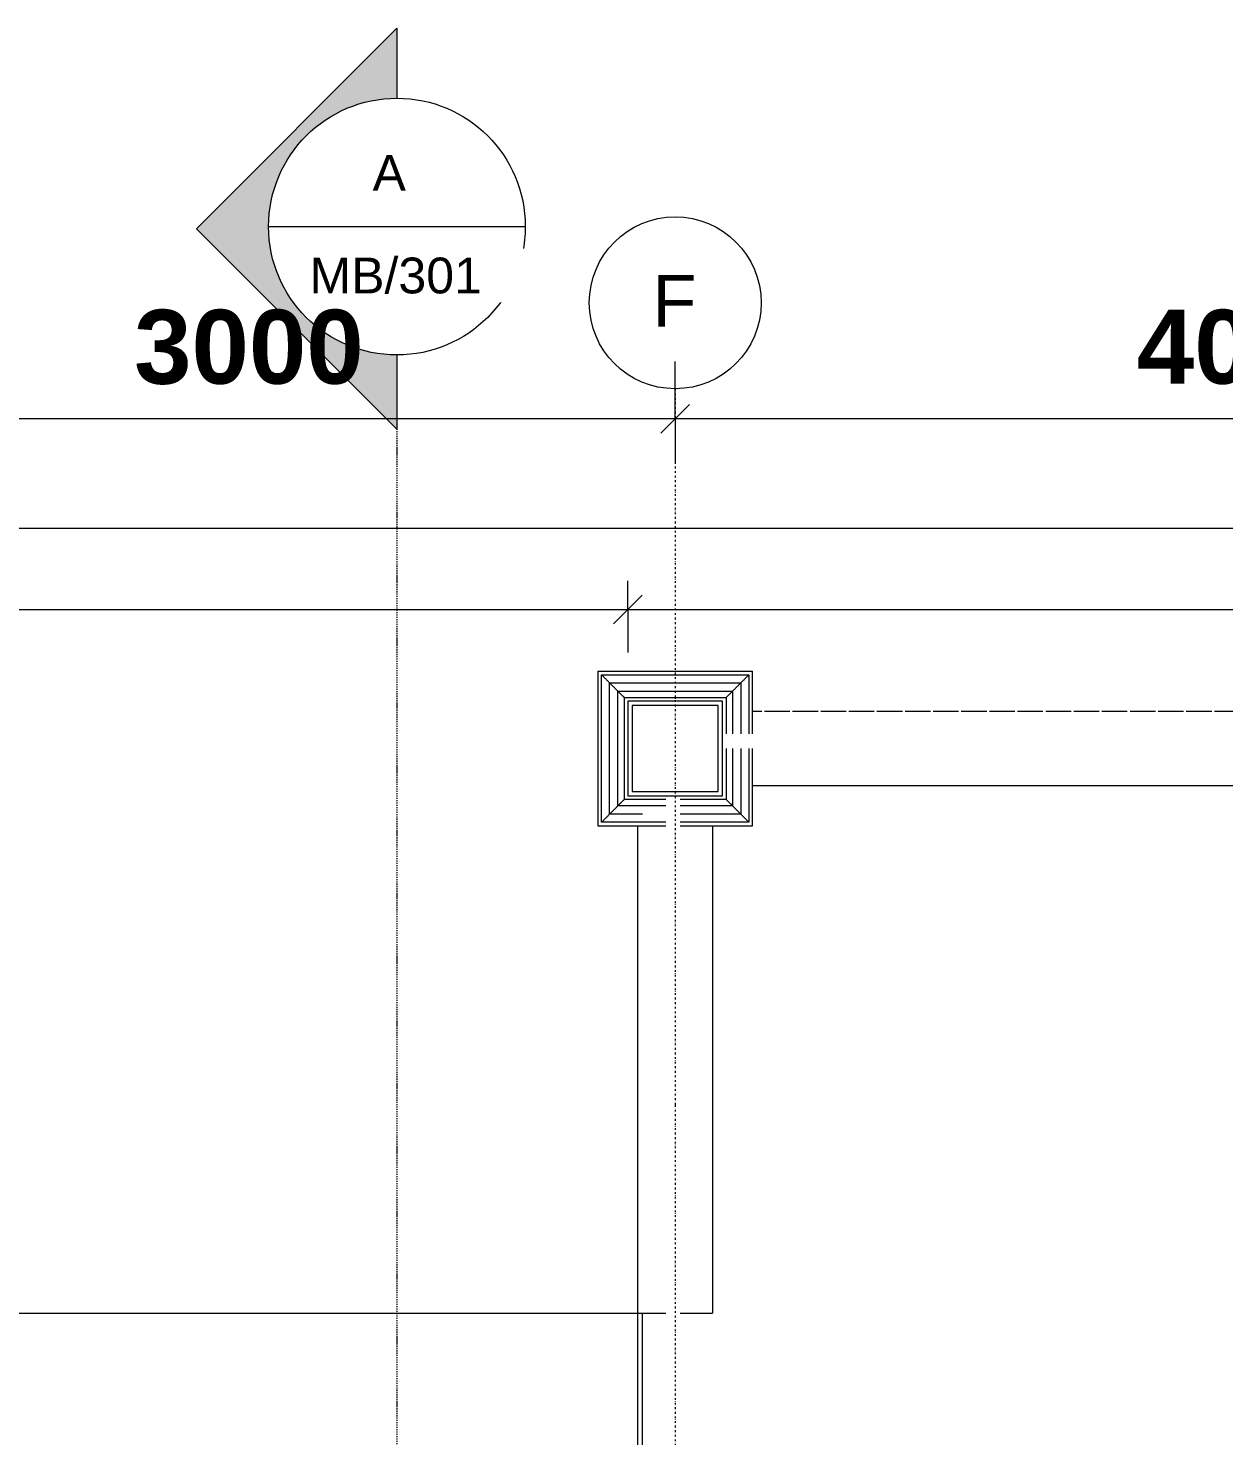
# Model space of a CAD drawing. Header units: millimetres. Extents: x -21051 to 202668, y -15646 to 13691.
# Drawn here: x 370 to 4544, y 7310 to 12222 of the extents above; entities that cross this region are included whole.
import ezdxf

# ---------------------------------------------------------------- set-up
doc = ezdxf.new("R2010")
doc.units = ezdxf.units.MM
doc.linetypes.add('Dash dot', pattern=[15.875, 6.35, -4.7625, 0, -4.7625])
doc.linetypes.add('TD_Level Line', pattern=[8, 4, -2, 0, -2])
for name, color, linetype, lineweight in [('A-ANNO-DIMS', 211, 'Continuous', 9), ('A-ANNO-DIMS-100', 211, 'Continuous', 9), ('A-DETL-MBND', 5, 'Continuous', 5), ('A-FLOR', 192, 'Continuous', 5), ('A-WALL', 113, 'Continuous', 5), ('G-ANNO-SYMB', 111, 'Continuous', 9), ('S-GRID', 1, 'Continuous', 9), ('S-GRID-IDEN', 1, 'Continuous', 9)]:
    doc.layers.add(name, color=color, linetype=linetype, lineweight=lineweight)
doc.layers.get('0').off()
doc.styles.add('Arial_1', font='arial.ttf', dxfattribs={"height": 125})
doc.styles.add('Arial_2', font='arial.ttf', dxfattribs={"height": 180})
doc.styles.add('Arial_3', font='arial.ttf', dxfattribs={"height": 100})
doc.styles.add('Arial_B', font='arialbd.ttf', dxfattribs={"height": 257.936508})
doc.dimstyles.new('Arial_1_0', dxfattribs={"dimscale": 304.8, "dimtxt": 102.02594, "dimasz": 0.328084, "dimexe": 0.328084, "dimexo": 0.0625, "dimgap": 0.082021, "dimtad": 1, "dimdec": 0, "dimzin": 0, "dimdsep": 46, "dimtxsty": 'Arial_3', "dimblk1": 'OBLIQUE', "dimblk2": 'OBLIQUE', "dimsah": 1, "dimcen": 0.09, "dimdle": 0.328084, "dimazin": 0, "dimtfac": 1, "dimtdec": 4, "dimtix": 1, "dimtmove": 0, "dimatfit": 3, "dimfxl": 0.492126, "dimfxlon": 1, "dimtvp": 1, "dimtolj": 1, "dimtzin": 0, "dimarcsym": 2})
doc.dimstyles.new('Arial_2_5', dxfattribs={"dimscale": 304.8, "dimtxt": 255.06485, "dimasz": 0.328084, "dimexe": 0.656168, "dimexo": 0.0625, "dimgap": 0.164042, "dimtad": 1, "dimdec": 0, "dimzin": 0, "dimdsep": 46, "dimtxsty": 'Arial_B', "dimblk1": 'OBLIQUE', "dimblk2": 'OBLIQUE', "dimsah": 1, "dimcen": 0.09, "dimdle": 0.328084, "dimazin": 0, "dimtfac": 1, "dimtdec": 4, "dimtix": 1, "dimtmove": 0, "dimatfit": 3, "dimfxl": 0.492126, "dimfxlon": 1, "dimtvp": 1, "dimtolj": 1, "dimtzin": 0, "dimarcsym": 2})

# ---------------------------------------------------------------- blocks, each defined once
blk = doc.blocks.new('Section - _-1243848-00_Ground floor')
at = {"layer": 'G-ANNO-SYMB'}
h = blk.add_hatch(color=256, dxfattribs=at)
edge = h.paths.add_edge_path()
edge.add_line((-12.925, 0), (-5.927, 6.998))
edge.add_line((-5.927, 6.998), (1.071, 0))
edge.add_line((1.071, 0), (-1.52, 0))
edge.add_arc((-6, 0), 4.48, 0, 180)
edge.add_line((-10.48, 0), (-12.925, 0))
for p, q in [((-5.927, 6.998), (-12.925, 0)), ((1.071, 0), (-5.927, 6.998)), ((-12.925, 0), (-10.48, 0)), ((-1.52, 0), (1.071, 0))]:
    blk.add_line(p, q, dxfattribs=at)
for start, end in [(360, 180), (0, 180), (180, 360)]:
    blk.add_arc((-6, 0), 4.48, start, end, dxfattribs=at)
blk = doc.blocks.new('Grid - _-182767-00_Ground floor')
at = {"layer": 'S-GRID-IDEN'}
blk.add_circle((0, 0), 3, dxfattribs=at)
blk = doc.blocks.new('DIMBLOCK6-00_Ground floor')
at = {"layer": 'A-ANNO-DIMS-100', "transparency": 16777216}
for p, q in [((2629, 10858.7), (2629, 11058.7)), ((6629, 10858.7), (6629, 11058.7)), ((2629, 10858.7), (2679, 10908.7)), ((6629, 10858.7), (6679, 10908.7)), ((2629, 10858.7), (2579, 10808.7)), ((6629, 10858.7), (2629, 10858.7)), ((2629, 10858.7), (2629, 10708.7)), ((6629, 10858.7), (6579, 10808.7)), ((6629, 10858.7), (6629, 10708.7))]:
    blk.add_line(p, q, dxfattribs=at)
at = {"layer": 'A-ANNO-DIMS-100', "color": 0, "transparency": 16777216, "insert": (4240.4, 11239.5), "char_height": 257.94, "width": 932.809, "attachment_point": 1, "line_spacing_factor": 0.941778, "style": 'Arial_B'}
blk.add_mtext('4000', dxfattribs=at)
blk = doc.blocks.new('_Oblique')
at = {"color": 0, "linetype": 'ByBlock', "lineweight": -2}
blk.add_line((-0.5, -0.5), (0.5, 0.5), dxfattribs=at)
blk = doc.blocks.new('DIMBLOCK7-00_Ground floor')
at = {"layer": 'A-ANNO-DIMS-100', "transparency": 16777216}
for p, q in [((-371, 10858.7), (-371, 11058.7)), ((2629, 10858.7), (2629, 11058.7)), ((-371, 10858.7), (-321, 10908.7)), ((2629, 10858.7), (2679, 10908.7)), ((-371, 10858.7), (-421, 10808.7)), ((2629, 10858.7), (-371, 10858.7)), ((-371, 10858.7), (-371, 10708.7)), ((2629, 10858.7), (2579, 10808.7)), ((2629, 10858.7), (2629, 10708.7))]:
    blk.add_line(p, q, dxfattribs=at)
at = {"layer": 'A-ANNO-DIMS-100', "color": 0, "transparency": 16777216, "insert": (740.4, 11239.5), "char_height": 257.94, "width": 932.809, "attachment_point": 1, "line_spacing_factor": 0.941778, "style": 'Arial_B'}
blk.add_mtext('3000', dxfattribs=at)
blk = doc.blocks.new('DIMBLOCK134-00_Ground floor')
at = {"layer": 'A-ANNO-DIMS-100', "transparency": 16777216}
for p, q in [((-12586, 10193.7), (-12586, 10293.7)), ((2464, 10193.7), (2464, 10293.7)), ((-12586, 10193.7), (-12536, 10243.7)), ((2464, 10193.7), (2514, 10243.7)), ((-12686, 10193.7), (2464, 10193.7)), ((-12586, 10193.7), (-12636, 10143.7)), ((-12586, 10193.7), (-12586, 10043.7)), ((2464, 10193.7), (2414, 10143.7)), ((2464, 10193.7), (2464, 10043.7))]:
    blk.add_line(p, q, dxfattribs=at)
at = {"layer": 'A-ANNO-DIMS-100', "color": 0, "transparency": 16777216, "insert": (-5253.3, 10348.5), "char_height": 100, "width": 461.471, "attachment_point": 1, "line_spacing_factor": 0.941778, "style": 'Arial_3'}
blk.add_mtext('15050', dxfattribs=at)
blk = doc.blocks.new('DIMBLOCK135-00_Ground floor')
at = {"layer": 'A-ANNO-DIMS-100', "transparency": 16777216}
for p, q in [((2464, 10193.7), (2464, 10293.7)), ((8794, 10193.7), (8794, 10293.7)), ((2464, 10193.7), (2514, 10243.7)), ((8794, 10193.7), (8844, 10243.7)), ((2464, 10193.7), (2414, 10143.7)), ((2464, 10193.7), (8894, 10193.7)), ((2464, 10193.7), (2464, 10043.7)), ((8794, 10193.7), (8744, 10143.7)), ((8794, 10193.7), (8794, 10043.7))]:
    blk.add_line(p, q, dxfattribs=at)
at = {"layer": 'A-ANNO-DIMS-100', "color": 0, "transparency": 16777216, "insert": (5475.2, 10348.5), "char_height": 100, "width": 369.177, "attachment_point": 1, "line_spacing_factor": 0.941778, "style": 'Arial_3'}
blk.add_mtext('6330', dxfattribs=at)
blk = doc.blocks.new('DIMBLOCK136-00_Ground floor')
at = {"layer": 'A-ANNO-DIMS-100', "transparency": 16777216}
for p, q in [((-12586, 10477.8), (-12586, 10577.8)), ((8794, 10477.8), (8794, 10577.8)), ((-12586, 10477.8), (-12536, 10527.8)), ((8794, 10477.8), (8844, 10527.8)), ((-12686, 10477.8), (8894, 10477.8)), ((-12586, 10477.8), (-12636, 10427.8)), ((-12586, 10477.8), (-12586, 10327.8)), ((8794, 10477.8), (8744, 10427.8)), ((8794, 10477.8), (8794, 10327.8))]:
    blk.add_line(p, q, dxfattribs=at)
at = {"layer": 'A-ANNO-DIMS-100', "color": 0, "transparency": 16777216, "insert": (-2088.3, 10632.6), "char_height": 100, "width": 461.471, "attachment_point": 1, "line_spacing_factor": 0.941778, "style": 'Arial_3'}
blk.add_mtext('21380', dxfattribs=at)

msp = doc.modelspace()

# ---------------------------------------------------------------- linework, layer by layer
at = {"layer": 'A-DETL-MBND'}
for p, q in [((2899, 9838.5), (2931.2, 9838.5)), ((2940.7, 9838.5), (3029.3, 9838.5)), ((3038.9, 9838.5), (3127.5, 9838.5)), ((3137, 9838.5), (3225.6, 9838.5)), ((3235.1, 9838.5), (3323.8, 9838.5)), ((3333.3, 9838.5), (3421.9, 9838.5)), ((3431.4, 9838.5), (3520.1, 9838.5)), ((3529.6, 9838.5), (3618.2, 9838.5)), ((3627.7, 9838.5), (3716.3, 9838.5)), ((3725.9, 9838.5), (3814.5, 9838.5)), ((3824, 9838.5), (3912.6, 9838.5)), ((3922.2, 9838.5), (4010.8, 9838.5)), ((4020.3, 9838.5), (4108.9, 9838.5)), ((4118.4, 9838.5), (4207.1, 9838.5)), ((4216.6, 9838.5), (4305.2, 9838.5)), ((4314.7, 9838.5), (4403.3, 9838.5)), ((4412.9, 9838.5), (4501.5, 9838.5)), ((4511, 9838.5), (4599.6, 9838.5)), ((8359, 9578.5), (2899, 9578.5)), ((2499, 6338.5), (2499, 9438.5)), ((2759, 9438.5), (2759, 7738.5)), ((2499, 7738.5), (2595.9, 7738.5)), ((2646.7, 7738.5), (2759, 7738.5))]:
    msp.add_line(p, q, dxfattribs=at)
at = {"layer": 'A-FLOR'}
for p, q in [((-6321, 7738.5), (2499, 7738.5)), ((2514, 7738.5), (2514, 6338.5))]:
    msp.add_line(p, q, dxfattribs=at)
at = {"layer": 'A-WALL'}
for p, q in [((2359, 9978.5), (2899, 9978.5)), ((2359, 9978.5), (2359, 9438.5)), ((2899, 9759.3), (2899, 9978.5)), ((2371.5, 9451), (2371.5, 9966)), ((2371.5, 9966), (2886.5, 9966)), ((2399.9, 9479.3), (2399.9, 9937.6)), ((2399.9, 9937.6), (2858.2, 9937.6)), ((2858.2, 9937.6), (2858.2, 9759.3)), ((2886.5, 9966), (2886.5, 9759.3)), ((2429, 9508.5), (2429, 9908.5)), ((2429, 9908.5), (2829, 9908.5)), ((2451.5, 9531), (2451.5, 9886)), ((2451.5, 9886), (2806.5, 9886)), ((2806.5, 9886), (2806.5, 9759.3)), ((2829, 9908.5), (2829, 9759.3)), ((2806.5, 9708.5), (2806.5, 9531)), ((2829, 9708.5), (2829, 9508.5)), ((2858.2, 9708.5), (2858.2, 9479.3)), ((2886.5, 9708.5), (2886.5, 9451)), ((2899, 9438.5), (2899, 9708.5)), ((2595.9, 9531), (2451.5, 9531)), ((2806.5, 9531), (2646.7, 9531)), ((2595.9, 9508.5), (2429, 9508.5)), ((2829, 9508.5), (2646.7, 9508.5)), ((2359, 9438.5), (2595.9, 9438.5)), ((2595.9, 9451), (2371.5, 9451)), ((2515.2, 9479.3), (2399.9, 9479.3)), ((2858.2, 9479.3), (2646.7, 9479.3)), ((2886.5, 9451), (2646.7, 9451)), ((2646.7, 9438.5), (2899, 9438.5))]:
    msp.add_line(p, q, dxfattribs=at)
at = {"layer": 'A-WALL', "lineweight": 18}
for p, q in [((2794, 9873.5), (2464, 9873.5)), ((2464, 9873.5), (2464, 9543.5)), ((2479, 9858.5), (2479, 9558.5)), ((2779, 9858.5), (2479, 9858.5)), ((2779, 9558.5), (2779, 9858.5)), ((2794, 9543.5), (2794, 9873.5)), ((2464, 9543.5), (2794, 9543.5)), ((2479, 9558.5), (2779, 9558.5))]:
    msp.add_line(p, q, dxfattribs=at)
at = {"layer": 'A-WALL'}
for points in [[(2399.9, 9937.6), (2398.5, 9939), (2395.1, 9942.4), (2388.4, 9949.1), (2380.5, 9957), (2374.6, 9962.9), (2371.5, 9966)], [(2886.5, 9966), (2883.4, 9962.9), (2877.6, 9957), (2869.6, 9949.1), (2863, 9942.4), (2859.6, 9939), (2858.2, 9937.6)], [(2399.9, 9479.3), (2398.5, 9477.9), (2395.1, 9474.5), (2388.4, 9467.9), (2380.5, 9459.9), (2374.6, 9454), (2371.5, 9451)], [(2886.5, 9451), (2883.5, 9454.1), (2877.6, 9459.9), (2869.6, 9467.9), (2863, 9474.5), (2859.6, 9477.9), (2858.2, 9479.3)]]:
    msp.add_open_spline(points, degree=3, dxfattribs=at)
for points, knots in [([(2429, 9908.5), (2426.1, 9911.5), (2420.3, 9917.2), (2414, 9923.5), (2409.7, 9927.8), (2405.8, 9931.7), (2402.1, 9935.4), (2400.4, 9937.1), (2399.9, 9937.6)], [0, 0, 0, 0, 0.2, 0.4, 0.5, 0.6, 0.8, 1, 1, 1, 1]), ([(2858.2, 9937.6), (2857.6, 9937.1), (2855.9, 9935.4), (2852.2, 9931.7), (2848.4, 9927.8), (2844, 9923.5), (2837.7, 9917.2), (2832, 9911.4), (2829, 9908.5)], [-1, -1, -1, -1, -0.8, -0.6, -0.5, -0.4, -0.2, 0, 0, 0, 0]), ([(2451.5, 9886), (2451.5, 9886), (2451.1, 9886.4), (2449.9, 9887.6), (2448.6, 9888.9), (2447.2, 9890.3), (2446, 9891.5), (2444.6, 9892.9), (2442.8, 9894.7), (2440.7, 9896.8), (2439, 9898.5), (2437.2, 9900.3), (2433.9, 9903.6), (2431, 9906.5), (2429, 9908.5)], [0, 0, 0, 0, 0.166667, 0.25, 0.333333, 0.416667, 0.458333, 0.5, 0.583333, 0.666667, 0.708333, 0.75, 0.833333, 1, 1, 1, 1]), ([(2829, 9908.5), (2827, 9906.5), (2824.1, 9903.6), (2820.4, 9899.8), (2818.2, 9897.6), (2816.5, 9896), (2814.9, 9894.4), (2813.4, 9892.9), (2812.1, 9891.5), (2810.8, 9890.3), (2809.5, 9888.9), (2808.2, 9887.6), (2806.9, 9886.4), (2806.5, 9886), (2806.5, 9886)], [-1, -1, -1, -1, -0.833333, -0.75, -0.666667, -0.625, -0.583333, -0.5, -0.458333, -0.416667, -0.333333, -0.25, -0.166667, 0, 0, 0, 0]), ([(2451.5, 9531), (2451.5, 9531), (2451.1, 9530.6), (2449.9, 9529.3), (2448.6, 9528), (2447.2, 9526.6), (2445.9, 9525.4), (2444.6, 9524.1), (2442.8, 9522.2), (2440.7, 9520.2), (2439, 9518.4), (2437.2, 9516.6), (2433.9, 9513.4), (2431, 9510.4), (2429, 9508.5)], [0, 0, 0, 0, 0.166667, 0.25, 0.333333, 0.416667, 0.458333, 0.5, 0.583333, 0.666667, 0.708333, 0.75, 0.833333, 1, 1, 1, 1]), ([(2829, 9508.5), (2827.1, 9510.5), (2824.1, 9513.4), (2820.4, 9517.1), (2818.2, 9519.3), (2816.5, 9521), (2814.9, 9522.6), (2813.4, 9524.1), (2812.1, 9525.4), (2810.8, 9526.6), (2809.5, 9528), (2808.2, 9529.3), (2806.9, 9530.6), (2806.5, 9531), (2806.5, 9531)], [-1, -1, -1, -1, -0.833333, -0.75, -0.666667, -0.625, -0.583333, -0.5, -0.458333, -0.416667, -0.333333, -0.25, -0.166667, 0, 0, 0, 0]), ([(2429, 9508.5), (2426, 9505.5), (2420.3, 9499.8), (2414, 9493.5), (2409.7, 9489.1), (2405.8, 9485.3), (2402.1, 9481.6), (2400.4, 9479.8), (2399.9, 9479.3)], [0, 0, 0, 0, 0.2, 0.4, 0.5, 0.6, 0.8, 1, 1, 1, 1]), ([(2858.2, 9479.3), (2857.7, 9479.9), (2855.9, 9481.5), (2852.2, 9485.3), (2848.4, 9489.1), (2844, 9493.5), (2837.7, 9499.8), (2832, 9505.5), (2829, 9508.5)], [-1, -1, -1, -1, -0.8, -0.6, -0.5, -0.4, -0.2, 0, 0, 0, 0])]:
    msp.add_open_spline(points, degree=3, knots=knots, dxfattribs=at)
at = {"layer": 'G-ANNO-SYMB'}
msp.add_line((1209.8, 11529.8), (2105.8, 11529.8), dxfattribs=at)
at = {"layer": 'G-ANNO-SYMB', "linetype": 'TD_Level Line', "lineweight": 18}
msp.add_line((1657.8, 10929.8), (1657.8, -14058.8), dxfattribs=at)
at = {"layer": 'S-GRID', "linetype": 'Dash dot', "lineweight": 18}
for p, q in [((2629, 10963.9), (2629, 8463.9)), ((2629, 8463.9), (2629, -12107.9))]:
    msp.add_line(p, q, dxfattribs=at)

# ---------------------------------------------------------------- block references
at = {"layer": 'G-ANNO-SYMB', "extrusion": (0, 0, -1), "xscale": 99.99999999999994, "yscale": 99.99999999999994, "zscale": 99.99999999999994, "rotation": 270.0000000000003}
msp.add_blockref('Section - _-1243848-00_Ground floor', (-1657.8, 10929.8), dxfattribs=at)
at = {"layer": 'S-GRID-IDEN', "xscale": 99.99999999999994, "yscale": 99.99999999999994, "zscale": 99.99999999999994, "rotation": 180}
msp.add_blockref('Grid - _-182767-00_Ground floor', (2629, 11263.9), dxfattribs=at)

# ---------------------------------------------------------------- dimensions: what is measured, and where the dimension line sits
at = {"layer": 'A-ANNO-DIMS'}
for base, p1, p2, override, picture, middle in [((8794, 10477.8), (-12586, 10327.8), (8794, 10327.8), {"dimpost": '<>', "dimfxl": 21380}, 'DIMBLOCK136-00_Ground floor', (-1896, 10553.9)), ((2464, 10193.7), (-12586, 10043.7), (2464, 10043.7), {"dimpost": '<>', "dimfxl": 15050}, 'DIMBLOCK134-00_Ground floor', (-5061, 10269.8)), ((8794, 10193.7), (2464, 10043.7), (8794, 10043.7), {"dimpost": '<>', "dimfxl": 6330}, 'DIMBLOCK135-00_Ground floor', (5629, 10269.8))]:
    dim = msp.add_linear_dim(base=base, p1=p1, p2=p2, dimstyle='Arial_1_0', override=override, dxfattribs=at)
    dim.commit()
    dim.dimension.update_dxf_attribs({"geometry": picture, "text_midpoint": middle})

# ---------------------------------------------------------------- next in the draw order: texts
at = {"layer": 'G-ANNO-SYMB', "char_height": 125, "attachment_point": 1, "style": 'Arial_1', "bg_fill": 3, "box_fill_scale": 1.25, "bg_fill_color": 256, "bg_fill_true_color": 13158600, "bg_fill_transparency": 0}
for s, insert, width in [('A', (1572.7, 11779.9), 144.304), ('MB/301', (1352.4, 11421.7), 753.586)]:
    msp.add_mtext(s, dxfattribs=dict(at, insert=insert, width=width))
at = {"layer": 'S-GRID-IDEN', "insert": (2549.6, 11360.6), "char_height": 180, "width": 184.388, "attachment_point": 1, "style": 'Arial_2', "bg_fill": 3, "box_fill_scale": 1.25, "bg_fill_color": 256, "bg_fill_true_color": 13158600, "bg_fill_transparency": 0}
msp.add_mtext('F', dxfattribs=at)

# ---------------------------------------------------------------- next in the draw order: dimensions: what is measured, and where the dimension line sits
at = {"layer": 'A-ANNO-DIMS'}
for base, p1, p2, override, picture, middle in [((-371, 10858.7), (2629, 10708.7), (-371, 10708.7), {"dimpost": '<>', "dimfxl": 3000}, 'DIMBLOCK7-00_Ground floor', (1129, 11040.4)), ((2629, 10858.7), (6629, 10708.7), (2629, 10708.7), {"dimpost": '<>', "dimfxl": 4000}, 'DIMBLOCK6-00_Ground floor', (4629, 11040.4))]:
    dim = msp.add_linear_dim(base=base, p1=p1, p2=p2, dimstyle='Arial_2_5', override=override, dxfattribs=at)
    dim.commit()
    dim.dimension.update_dxf_attribs({"geometry": picture, "text_midpoint": middle})

doc.saveas('drawing.dxf')
